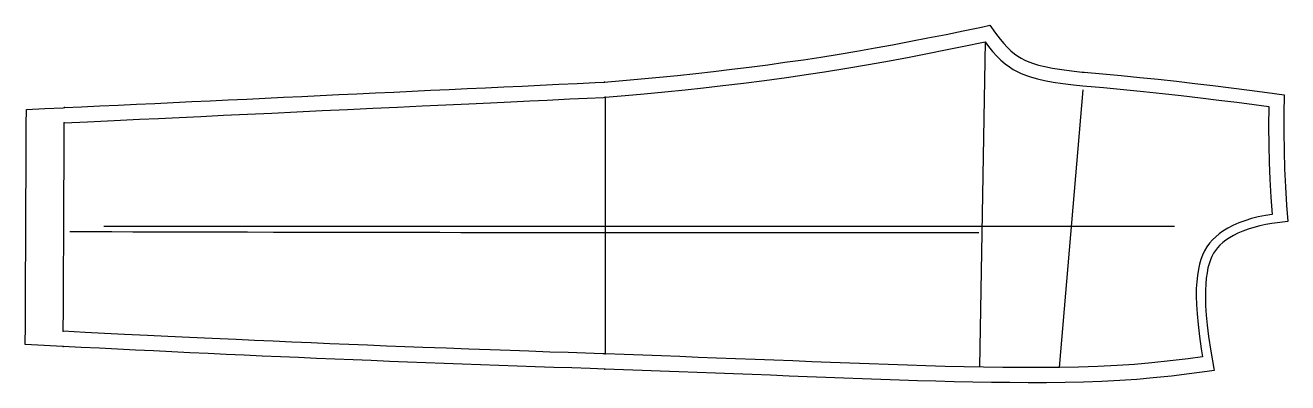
# Model space of a CAD drawing. Extents: x -3407 to -2352, y -833 to -534.
import ezdxf

# ---------------------------------------------------------------- set-up
doc = ezdxf.new("R2010")
doc.units = 0
for name, color, linetype in [('1', 1, 'Continuous'), ('14', 3, 'Continuous'), ('4', 2, 'Continuous'), ('7', 7, 'Continuous'), ('8', 6, 'Continuous')]:
    doc.layers.add(name, color=color, linetype=linetype)

msp = doc.modelspace()

# ---------------------------------------------------------------- linework, layer by layer
at = {"layer": '1'}
msp.add_lwpolyline([(-2922.75177, -821.648941), (-2922.75177, -821.648941), (-2935.014773, -821.252521), (-2950.144058, -820.750696), (-2965.273066, -820.237929), (-2980.73432, -819.705792), (-2995.862829, -819.177714), (-3011.268313, -818.631726), (-3026.396111, -818.087205), (-3041.819923, -817.523539), (-3056.947126, -816.962276), (-3072.074013, -816.392281), (-3087.430676, -815.804259), (-3102.55686, -815.21537), (-3117.77985, -814.61249), (-3132.905249, -814.002607), (-3148.325809, -813.368849), (-3163.45012, -812.734775), (-3178.446726, -812.093226), (-3193.570025, -811.433761), (-3208.86593, -810.755167), (-3223.988266, -810.073713), (-3238.997479, -809.387645), (-3254.118895, -808.687158), (-3269.239905, -807.977699), (-3284.457984, -807.254993), (-3299.578229, -806.528932), (-3314.640032, -805.798349), (-3329.759494, -805.056701), (-3344.936688, -804.301871), (-3360.055124, -803.539871), (-3375.108948, -802.775726), (-3375.694605, -802.74599), (-3391.050319, -801.965542), (-3406.851807, -801.162415), (-3406.776438, -785.272396), (-3406.703817, -769.96201), (-3406.631224, -754.651634), (-3406.559323, -739.476292), (-3406.486804, -724.16592), (-3406.4139, -708.77888), (-3406.341325, -693.468491), (-3406.26849, -678.109136), (-3406.195881, -662.798756), (-3406.123948, -647.627089), (-3406.051389, -632.31671), (-3405.978861, -617.006332), (-3405.919495, -604.469833), (-3390.428967, -603.737087), (-3375.15784, -603.014717), (-3374.161987, -602.967606), (-3359.943991, -602.295055), (-3344.515887, -601.565258), (-3329.238244, -600.84258), (-3313.810105, -600.112783), (-3298.57184, -599.391963), (-3283.143723, -598.662163), (-3267.693003, -597.931295), (-3252.264898, -597.201497), (-3237.280774, -596.492701), (-3221.852644, -595.762901), (-3206.408646, -595.032351), (-3191.182961, -594.312126), (-3175.754863, -593.582325), (-3160.331052, -592.852732), (-3144.902934, -592.122945), (-3129.712297, -591.404393), (-3114.284157, -590.6746), (-3099.058484, -589.954375), (-3083.63042, -589.224569), (-3068.202357, -588.494763), (-3052.729695, -587.762855), (-3037.685658, -587.051227), (-3022.257558, -586.321433), (-3007.126888, -585.605712), (-2991.69872, -584.875924), (-2976.578995, -584.160724), (-2961.150856, -583.430925), (-2945.900191, -582.709514), (-2930.747926, -581.992755), (-2922.94342, -581.623573), (-2923.178101, -581.635323), (-2907.497973, -580.310335), (-2892.413566, -578.962969), (-2876.949234, -577.482344), (-2862.05091, -575.965561), (-2846.603998, -574.312341), (-2831.882897, -572.659116), (-2816.454655, -570.840272), (-2801.989304, -569.0507), (-2786.583636, -567.049594), (-2772.135689, -565.074479), (-2756.759649, -562.857288), (-2742.12533, -560.628577), (-2726.786993, -558.163482), (-2712.013426, -555.670943), (-2696.713503, -552.97777), (-2682.381605, -550.362321), (-2667.114842, -547.487715), (-2652.802259, -544.713281), (-2637.566922, -541.676184), (-2623.306173, -538.750318), (-2608.011332, -535.527701), (-2600.985413, -534.025536), (-2596.344404, -540.593314), (-2592.471178, -545.675932), (-2589.446686, -549.289723), (-2586.439703, -552.494822), (-2583.451096, -555.338876), (-2580.466957, -557.843709), (-2577.655016, -559.894023), (-2574.910667, -561.596095), (-2571.9033, -563.154775), (-2568.476993, -564.636083), (-2564.655972, -566.009201), (-2560.231577, -567.324013), (-2554.928113, -568.619958), (-2548.706598, -569.867055), (-2540.843795, -571.170219), (-2532.841222, -572.251921), (-2524.001672, -573.178391), (-2522.191925, -573.341789), (-2506.590308, -574.748162), (-2491.179806, -576.185027), (-2475.803176, -577.683398), (-2460.473018, -579.25734), (-2445.1625, -580.91764), (-2429.851039, -582.663768), (-2414.747521, -584.461113), (-2399.453249, -586.352615), (-2384.167855, -588.3144), (-2369.218596, -590.298586), (-2355.144653, -592.190285), (-2355.360276, -608.142269), (-2355.38832, -623.62717), (-2355.197543, -639.088194), (-2354.751786, -654.122118), (-2354.056935, -669.147296), (-2353.092897, -684.699071), (-2352.114563, -698.092575), (-2365.286378, -700.009949), (-2370.547241, -700.812482), (-2375.501444, -701.858197), (-2380.559235, -703.166616), (-2385.229272, -704.620356), (-2389.683257, -706.258487), (-2393.766745, -708.017495), (-2397.441137, -709.85826), (-2400.782254, -711.7985), (-2403.771468, -713.811399), (-2406.450322, -715.909516), (-2408.749999, -718.012932), (-2410.752145, -720.163597), (-2412.524048, -722.431647), (-2414.050529, -724.799787), (-2415.412831, -727.377754), (-2416.665219, -730.286096), (-2417.784959, -733.529464), (-2418.75212, -737.099844), (-2419.571227, -741.092754), (-2420.224932, -745.566688), (-2420.680276, -750.437604), (-2420.931115, -755.907904), (-2420.951498, -761.937159), (-2420.712974, -768.883599), (-2420.193705, -776.601727), (-2419.378259, -784.940809), (-2418.190189, -794.421018), (-2416.385424, -806.573844), (-2413.991592, -821.337215), (-2413.717499, -822.987976), (-2419.444045, -823.796135), (-2434.395174, -825.76601), (-2449.264515, -827.543504), (-2464.468067, -829.13836), (-2478.10407, -830.326765), (-2492.422903, -831.325302), (-2507.330474, -832.109001), (-2522.637658, -832.661002), (-2538.133835, -832.99607), (-2553.605162, -833.149857), (-2569.105008, -833.15617), (-2584.180029, -833.046477), (-2599.678448, -832.845154), (-2615.183464, -832.586217), (-2630.680098, -832.279659), (-2646.066437, -831.918297), (-2661.560293, -831.491727), (-2676.569899, -831.018854), (-2692.060117, -830.476842), (-2707.589992, -829.894613), (-2723.0779, -829.291214), (-2738.075153, -828.699032), (-2753.562847, -828.089316), (-2768.771229, -827.494192), (-2784.259188, -826.89226), (-2799.536984, -826.302093), (-2815.025162, -825.706955), (-2830.152745, -825.128636), (-2845.641212, -824.53947), (-2860.933817, -823.960452), (-2876.422439, -823.376644), (-2891.515364, -822.810805), (-2906.937532, -822.235958)], close=True, dxfattribs=at)
at = {"layer": '14'}
msp.add_lwpolyline([(-2922.345886, -808.955383), (-2922.345886, -808.955383), (-2924.279033, -808.893563), (-2938.691446, -808.423225), (-2953.317858, -807.935362), (-2968.490423, -807.420283), (-2986.069739, -806.812987), (-3001.673386, -806.264811), (-3018.487088, -805.664572), (-3036.363978, -805.015362), (-3055.157316, -804.320272), (-3074.720229, -803.582395), (-3089.809194, -803.002768), (-3105.186516, -802.402117), (-3120.790298, -801.781747), (-3136.558606, -801.142961), (-3152.429547, -800.487063), (-3168.124031, -799.824639), (-3184.008367, -799.139968), (-3199.787, -798.446788), (-3215.38029, -797.74997), (-3230.708656, -797.054384), (-3250.59672, -796.13727), (-3269.683495, -795.242551), (-3287.780238, -794.381773), (-3304.698249, -793.566478), (-3323.900636, -792.628912), (-3340.597722, -791.803005), (-3356.808231, -790.991057), (-3375.048828, -790.062408), (-3375.048828, -790.062408), (-3374.960387, -771.400931), (-3374.873567, -753.081367), (-3374.787345, -734.888186), (-3374.712693, -719.136292), (-3374.63562, -702.873526), (-3374.558547, -686.61075), (-3374.483895, -670.858857), (-3374.414086, -656.128709), (-3374.337322, -639.931131), (-3374.266844, -625.059957), (-3374.222412, -615.684662), (-3374.222412, -615.684662), (-3354.805742, -614.766193), (-3332.520698, -613.712042), (-3311.39059, -612.712522), (-3295.511116, -611.961374), (-3278.390512, -611.151516), (-3260.194284, -610.290778), (-3241.0879, -609.386987), (-3221.236825, -608.44797), (-3200.806577, -607.481556), (-3179.962603, -606.495571), (-3158.870404, -605.497845), (-3137.695501, -604.496206), (-3116.603302, -603.49848), (-3095.759327, -602.512496), (-3075.329096, -601.546082), (-3055.478019, -600.607065), (-3036.371615, -599.703273), (-3018.175369, -598.842534), (-3001.054793, -598.032678), (-2985.175308, -597.281529), (-2970.70243, -596.596917), (-2951.992515, -595.71188), (-2937.378283, -595.020582), (-2923.639731, -594.370706), (-2922.343445, -594.309387), (-2922.343445, -594.309387), (-2905.522593, -592.905466), (-2889.739387, -591.469794), (-2872.534403, -589.800267), (-2855.648557, -588.060937), (-2840.300469, -586.393333), (-2823.978947, -584.526777), (-2806.859367, -582.460684), (-2789.117153, -580.194477), (-2770.927674, -577.727572), (-2752.466318, -575.059385), (-2739.009505, -572.998451), (-2720.513538, -569.996181), (-2702.356533, -566.878133), (-2684.846786, -563.73082), (-2668.292521, -560.640738), (-2653.002082, -557.69441), (-2636.755801, -554.470363), (-2621.373649, -551.327467), (-2607.679013, -548.444045), (-2605.036011, -547.873764), (-2602.082139, -551.947979), (-2598.771925, -555.989278), (-2595.205468, -559.881496), (-2591.877656, -563.125913), (-2588.169681, -566.322642), (-2584.64365, -568.961782), (-2581.566295, -570.946587), (-2578.205751, -572.794121), (-2574.70946, -574.428109), (-2570.486953, -576.091214), (-2566.141753, -577.522638), (-2561.068443, -578.915603), (-2555.283717, -580.229593), (-2548.007506, -581.596053), (-2540.032883, -582.831888), (-2531.121575, -583.952793), (-2523.212738, -584.726105), (-2506.020978, -586.267793), (-2489.271279, -587.849305), (-2472.755582, -589.483356), (-2456.754496, -591.147713), (-2441.057971, -592.875657), (-2424.983152, -594.745148), (-2409.786516, -596.589726), (-2394.659893, -598.490627), (-2380.072148, -600.38149), (-2367.930145, -602.004204), (-2368.078447, -618.541554), (-2367.987246, -634.24515), (-2367.673514, -648.786303), (-2367.107094, -662.887917), (-2366.274176, -677.794497), (-2365.248718, -692.31636), (-2370.73655, -693.109298), (-2376.720942, -694.317405), (-2382.531645, -695.805376), (-2388.106759, -697.550872), (-2393.090662, -699.415967), (-2398.130956, -701.654612), (-2402.283328, -703.828036), (-2406.31437, -706.30064), (-2409.402823, -708.506284), (-2412.329583, -710.924226), (-2415.057309, -713.563731), (-2417.548635, -716.43404), (-2419.67439, -719.401267), (-2421.613091, -722.739415), (-2423.273223, -726.295803), (-2424.672006, -730.047745), (-2425.826662, -733.97255), (-2426.754414, -738.047532), (-2427.621256, -743.317878), (-2428.194106, -748.74311), (-2428.506601, -754.278917), (-2428.585286, -761.005447), (-2428.395621, -767.750821), (-2427.912724, -775.542093), (-2427.093285, -784.492428), (-2425.926316, -794.374769), (-2424.453872, -804.661513), (-2423.318634, -811.486816), (-2435.200561, -813.060842), (-2450.479456, -814.89326), (-2465.695729, -816.497847), (-2480.205121, -817.767828), (-2494.645752, -818.748145), (-2510.712383, -819.541578), (-2526.793335, -820.064624), (-2542.879926, -820.359684), (-2558.108696, -820.466189), (-2574.191731, -820.430359), (-2590.273149, -820.27596), (-2606.353531, -820.037413), (-2622.338935, -819.74699), (-2638.418011, -819.402078), (-2654.495458, -818.991737), (-2669.760843, -818.53414), (-2685.834244, -817.991402), (-2701.906186, -817.402083), (-2717.977181, -816.782307), (-2734.047682, -816.148204), (-2749.70838, -815.530575), (-2765.686949, -814.904909), (-2781.47442, -814.29079), (-2796.963116, -813.691893), (-2813.527009, -813.055076), (-2829.455658, -812.446018), (-2844.605678, -811.869611), (-2860.076529, -811.28379), (-2875.382527, -810.706936), (-2890.862587, -810.126305), (-2906.571434, -809.540129)], close=True, dxfattribs=at)
at = {"layer": '4'}
for p in [(-2922.94342, -581.623573), (-2922.343445, -594.309387), (-3374.161987, -602.967606), (-3374.222412, -615.684662), (-3375.048828, -790.062408), (-3375.108948, -802.775726), (-2922.345886, -808.955383), (-2922.75177, -821.648941)]:
    msp.add_point(p, dxfattribs=at)
at = {"layer": '7'}
msp.add_line((-3341.298828, -702.162857), (-2446.712189, -702.162857), dxfattribs=at)
at = {"layer": '8'}
for points in [[(-2605.036011, -547.873764), (-2609.57428, -819.950485)], [(-2523.27774, -588.179626), (-2543.062897, -820.342102)], [(-2922.343445, -594.309387), (-2922.343445, -611.01631), (-2922.343445, -627.598762), (-2922.343445, -643.752152), (-2922.343445, -659.464357), (-2922.343445, -676.216136), (-2922.343445, -693.593984), (-2922.343445, -710.176139), (-2922.343445, -727.580857), (-2922.343445, -744.372359), (-2922.343445, -760.121357), (-2922.343445, -776.293009), (-2922.343445, -791.390519), (-2922.343445, -806.278559), (-2922.343445, -808.955383)], [(-3369.555664, -706.611252), (-3351.573189, -706.66167), (-3334.42039, -706.707716), (-3317.106214, -706.752688), (-3296.874021, -706.803531), (-3279.937519, -706.844761), (-3261.609333, -706.888059), (-3241.996478, -706.932896), (-3221.205953, -706.97874), (-3199.344805, -707.025065), (-3176.520034, -707.071339), (-3160.821022, -707.1019), (-3144.773003, -707.132046), (-3128.407687, -707.161621), (-3111.756781, -707.190468), (-3094.851995, -707.21843), (-3077.725035, -707.24535), (-3060.407611, -707.271072), (-3042.931431, -707.295439), (-3025.328204, -707.318294), (-3007.629636, -707.339479), (-2989.867437, -707.358839), (-2972.073316, -707.376215), (-2954.160895, -707.391591), (-2936.406044, -707.404822), (-2918.72776, -707.416122), (-2901.16433, -707.425598), (-2883.754038, -707.433355), (-2866.53517, -707.439497), (-2849.546011, -707.444131), (-2832.824846, -707.447361), (-2816.40996, -707.449293), (-2800.339638, -707.450032), (-2784.652166, -707.449683), (-2769.385828, -707.448352), (-2754.57891, -707.446144), (-2733.313635, -707.441418), (-2713.297471, -707.43531), (-2694.659568, -707.428177), (-2677.529139, -707.420374), (-2662.035396, -707.412256), (-2644.146358, -707.401557), (-2629.702977, -707.391772), (-2615.168501, -707.380652), (-2610.109558, -707.376328)]]:
    msp.add_lwpolyline(points, dxfattribs=at)

doc.saveas('drawing.dxf')
